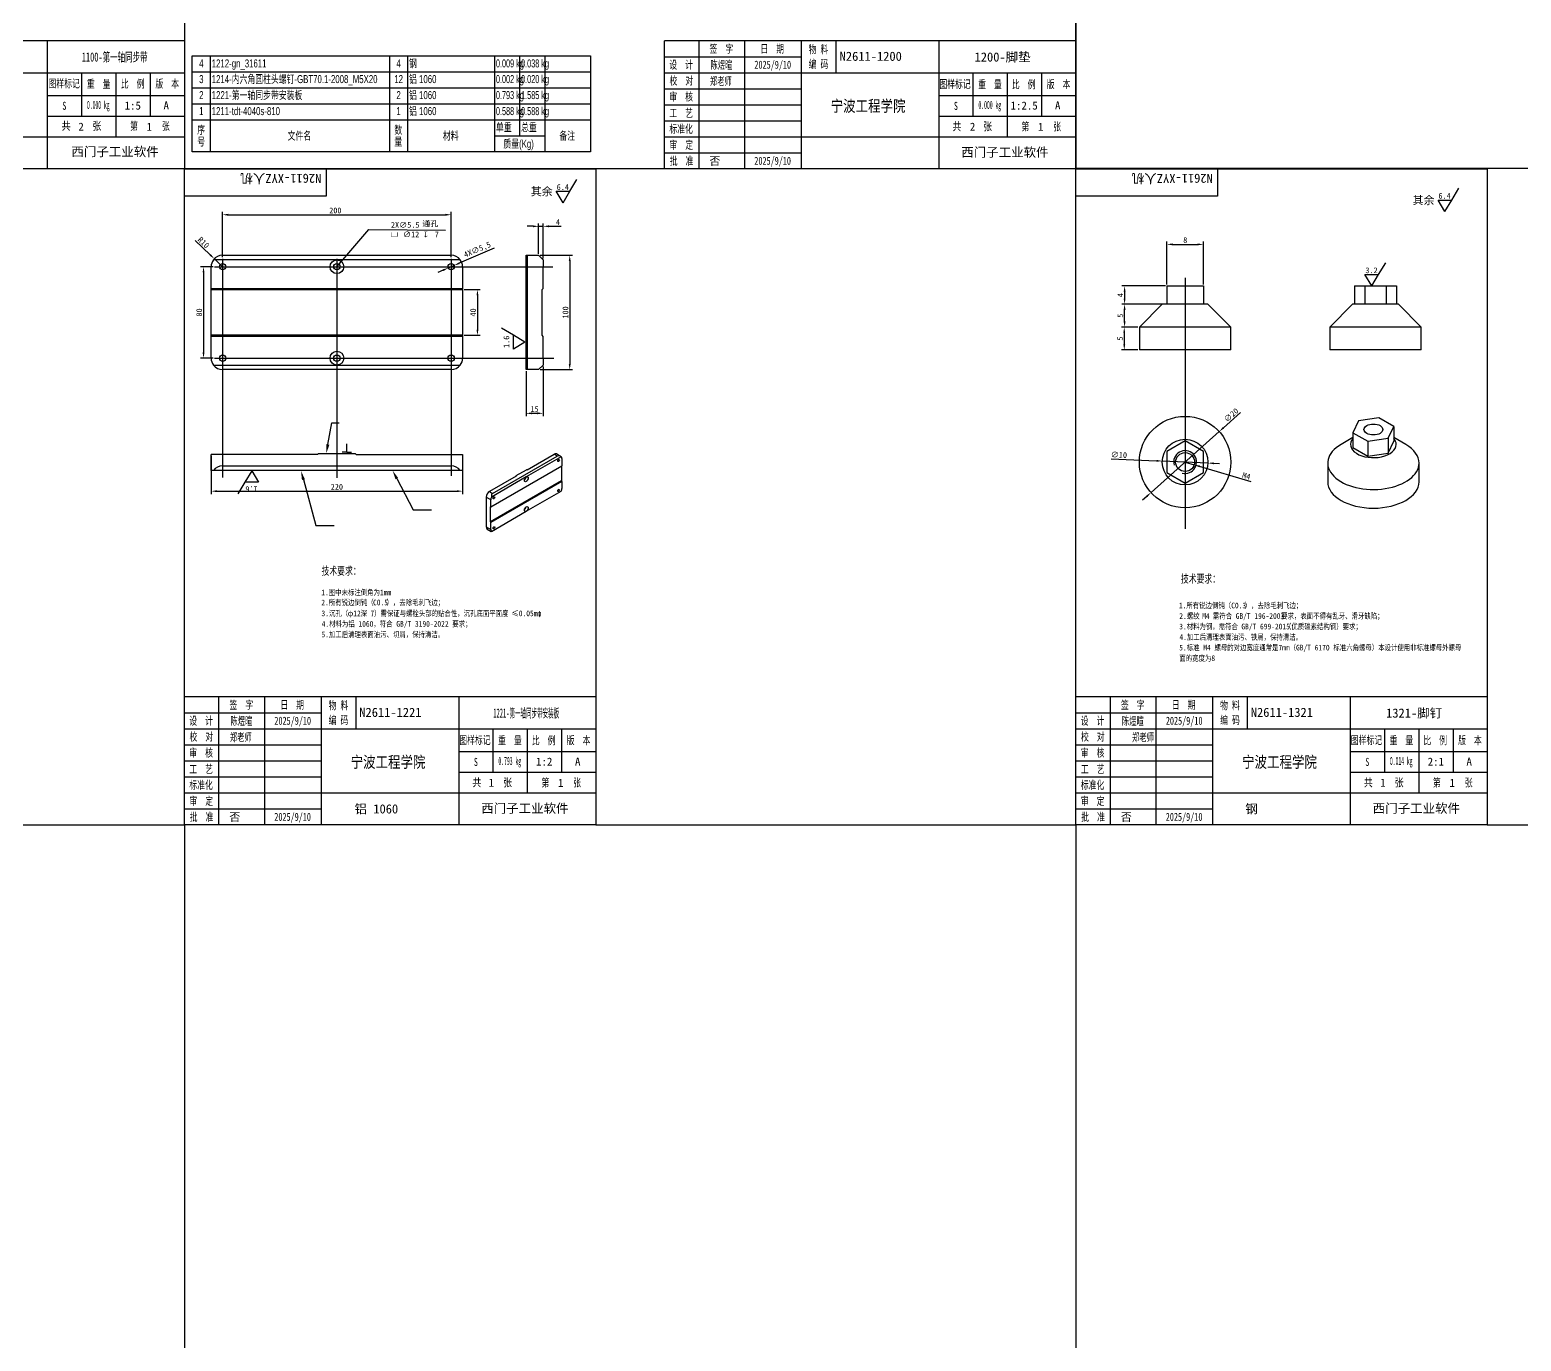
# Model space of a CAD drawing. Header units: millimetres. Extents: x 0 to 6044, y -1712 to 410.
# Drawn here: x 1296 to 1949, y -503 to 71 of the extents above; entities that cross this region are included whole.
import ezdxf
from ezdxf import colors
from ezdxf.entities.mleader import LeaderData, LeaderLine
from ezdxf.enums import TextEntityAlignment as Align
from ezdxf.lldxf.tags import DXFTag
from ezdxf.math import Vec2, Vec3

# ---------------------------------------------------------------- set-up
doc = ezdxf.new("R2010")
doc.units = ezdxf.units.MM
for name, color, linetype in [('1221-第一轴同步带安装板', 7, 'Continuous'), ('1321-脚钉', 7, 'Continuous'), ('Default', 7, 'Continuous'), ('图框', 7, 'Continuous')]:
    doc.layers.add(name, color=color, linetype=linetype)
doc.styles.add('MtXpl_', font='SimSun.ttf')
doc.styles.add('MtXpl__1', font='')
doc.styles.add('MtXpl_gdt_shx', font='gdt.shx')
doc.styles.add('SEACAD_Arial', font='arial.ttf')
doc.styles.get('MtXpl__1').set_extended_font_data('SimSun', bold=True)
tags = doc.linetypes.add('CENTER2', pattern=[28.575, 19.05, -3.175, 3.175, -3.175]).pattern_tags.tags
tags[10:11] = [DXFTag(74, 4), DXFTag(75, 0), DXFTag(340, '0'), DXFTag(46, 0.0), DXFTag(50, 0.0), DXFTag(44, 0.0), DXFTag(45, 0.0)]
tags[8:9] = [DXFTag(74, 4), DXFTag(75, 0), DXFTag(340, '0'), DXFTag(46, 0.0), DXFTag(50, 0.0), DXFTag(44, 0.0), DXFTag(45, 0.0)]
tags[6:7] = [DXFTag(74, 4), DXFTag(75, 0), DXFTag(340, '0'), DXFTag(46, 0.0), DXFTag(50, 0.0), DXFTag(44, 0.0), DXFTag(45, 0.0)]
tags[4:5] = [DXFTag(74, 4), DXFTag(75, 0), DXFTag(340, '0'), DXFTag(46, 0.0), DXFTag(50, 0.0), DXFTag(44, 0.0), DXFTag(45, 0.0)]

# ---------------------------------------------------------------- blocks, each defined once
blk = doc.blocks.new('_DOT')
at = {"color": 0}
blk.add_line((0, 0), (-1, 0), dxfattribs=at)
at = {"color": 0, "const_width": 0.333}
blk.add_lwpolyline([(-0.1665, 0, 1), (0.1665, 0, 1)], format="xyb", close=True, dxfattribs=at)

msp = doc.modelspace()

# ---------------------------------------------------------------- linework, layer by layer
at = {"color": 7, "linetype": 'Continuous'}
for p, q in [((1375.342, 59.457), (1375.342, 52.457)), ((1453.674, 59.457), (1453.674, 52.457)), ((1461.674, 59.457), (1461.674, 52.457)), ((1499.674, 59.457), (1499.674, 52.457)), ((1510.674, 59.457), (1510.674, 52.457)), ((1521.674, 59.457), (1521.674, 52.457)), ((1367.342, 52.457), (1541.674, 52.457)), ((1375.342, 52.457), (1375.342, 45.457)), ((1453.674, 52.457), (1453.674, 45.457)), ((1461.674, 52.457), (1461.674, 45.457)), ((1499.674, 52.457), (1499.674, 45.457)), ((1510.674, 52.457), (1510.674, 45.457)), ((1521.674, 52.457), (1521.674, 45.457)), ((1367.342, 45.457), (1541.674, 45.457)), ((1375.342, 45.457), (1375.342, 38.457)), ((1453.674, 45.457), (1453.674, 38.457)), ((1461.674, 45.457), (1461.674, 38.457)), ((1499.674, 45.457), (1499.674, 38.457)), ((1510.674, 45.457), (1510.674, 38.457)), ((1521.674, 45.457), (1521.674, 38.457)), ((1367.342, 38.457), (1541.674, 38.457)), ((1375.342, 38.457), (1375.342, 31.457)), ((1453.674, 38.457), (1453.674, 31.457)), ((1461.674, 38.457), (1461.674, 31.457)), ((1499.674, 38.457), (1499.674, 31.457)), ((1510.674, 38.457), (1510.674, 31.457)), ((1521.674, 38.457), (1521.674, 31.457)), ((1367.342, 31.457), (1541.674, 31.457)), ((1375.342, 31.457), (1375.342, 24.457)), ((1453.674, 31.457), (1453.674, 24.457)), ((1461.674, 31.457), (1461.674, 24.457)), ((1499.674, 31.457), (1499.674, 24.457)), ((1510.674, 31.457), (1510.674, 24.457)), ((1521.674, 31.457), (1521.674, 24.457)), ((1375.342, 24.457), (1375.342, 17.457)), ((1453.674, 24.457), (1453.674, 17.457)), ((1461.674, 24.457), (1461.674, 17.457)), ((1499.674, 24.457), (1510.674, 24.457)), ((1499.674, 24.457), (1499.674, 17.457)), ((1510.674, 24.457), (1521.674, 24.457)), ((1521.674, 24.457), (1521.674, 17.457))]:
    msp.add_line(p, q, dxfattribs=at)
at = {"color": 4}
for p, q in [((1526.677, 0.127), (1532.677, 0.127)), ((1529.677, -4.873), (1526.677, 0.127)), ((1529.677, -4.873), (1532.677, 0.127)), ((1532.677, 0.127), (1535.764, 5.272)), ((1918.435, -3.707), (1921.522, 1.437)), ((1912.435, -3.707), (1918.435, -3.707)), ((1915.435, -8.707), (1912.435, -3.707)), ((1915.435, -8.707), (1918.435, -3.707)), ((1380.723, -28.753), (1380.723, -8.883)), ((1383.223, -10.133), (1478.223, -10.133)), ((1480.723, -28.753), (1480.723, -8.883)), ((1516.471, -15.198), (1513.971, -15.198)), ((1518.971, -27.253), (1518.971, -13.948)), ((1518.971, -15.198), (1520.971, -15.198)), ((1520.971, -29.253), (1520.971, -13.948)), ((1523.471, -15.198), (1528.888, -15.198)), ((1368.697, -21.339), (1375.311, -27.685)), ((1499.59, -24.753), (1484.282, -31.345)), ((1793.797, -40.664), (1793.797, -21.848)), ((1796.297, -23.098), (1807.297, -23.098)), ((1809.797, -40.664), (1809.797, -21.848)), ((1380.723, -32.878), (1377.115, -29.416)), ((1479.46, -33.421), (1481.986, -32.334)), ((1519.596, -27.878), (1533.836, -27.878)), ((1532.586, -30.378), (1532.586, -75.378)), ((1886.467, -36.289), (1889.554, -31.144)), ((1376.598, -32.878), (1371.127, -32.878)), ((1372.377, -35.378), (1372.377, -70.378)), ((1477.164, -34.41), (1474.868, -35.399)), ((1880.467, -36.289), (1886.467, -36.289)), ((1883.467, -41.289), (1880.467, -36.289)), ((1883.467, -41.289), (1886.467, -36.289)), ((1486.348, -42.878), (1493.467, -42.878)), ((1492.217, -45.378), (1492.217, -60.378)), ((1793.172, -41.289), (1774.076, -41.289)), ((1775.326, -43.789), (1775.326, -46.789)), ((1791.172, -49.289), (1774.076, -49.289)), ((1793.172, -49.289), (1774.076, -49.289)), ((1775.326, -56.789), (1775.326, -51.789)), ((1486.348, -62.878), (1493.467, -62.878)), ((1507.949, -62.869), (1502.804, -59.782)), ((1507.949, -68.869), (1507.949, -62.869)), ((1512.949, -65.869), (1507.949, -62.869)), ((1781.172, -59.289), (1773.93, -59.289)), ((1781.172, -59.289), (1774.076, -59.289)), ((1775.18, -61.789), (1775.18, -66.789)), ((1512.949, -65.869), (1507.949, -68.869)), ((1781.172, -69.289), (1773.93, -69.289)), ((1376.598, -72.878), (1371.127, -72.878)), ((1519.596, -77.878), (1533.836, -77.878)), ((1520.971, -76.503), (1520.971, -98.256)), ((1513.471, -78.503), (1513.471, -98.256)), ((1515.971, -97.006), (1518.471, -97.006)), ((1826.025, -96.666), (1818.57, -103.332)), ((1786.888, -131.66), (1816.706, -104.998)), ((1375.723, -115.661), (1375.723, -132.316)), ((1485.723, -115.661), (1485.723, -132.316)), ((1769.417, -116.894), (1789.309, -117.776)), ((1393.499, -122.116), (1390.499, -127.116)), ((1393.499, -122.116), (1396.499, -127.116)), ((1811.787, -118.772), (1791.807, -117.886)), ((1801.797, -118.329), (1805.758, -119.512)), ((1830.679, -126.952), (1808.154, -120.227)), ((1814.285, -118.882), (1816.782, -118.993)), ((1390.499, -127.116), (1387.412, -132.261)), ((1396.499, -127.116), (1390.499, -127.116)), ((1378.223, -131.066), (1483.223, -131.066)), ((1785.024, -133.326), (1783.16, -134.993))]:
    msp.add_line(p, q, dxfattribs=at)
at = {"color": 3, "linetype": 'ByBlock', "lineweight": -2}
for p, q in [((1426.807, -110.602), (1428.537, -101.19)), ((1428.537, -101.19), (1431.76, -101.19)), ((1464.067, -139.297), (1472.067, -139.297)), ((1421.576, -146.043), (1429.576, -146.043))]:
    msp.add_line(p, q, dxfattribs=at)
at = {"color": 3}
for q in [(1435.098, -110.382), (1433.098, -113.991), (1437.098, -113.991)]:
    msp.add_line((1435.098, -113.991), q, dxfattribs=at)
for p, q in [((1154, -277), (1364, -277)), ((1364, -277), (1364, -563.945)), ((1544, -277), (1754, -277)), ((1754, -277), (1754, -563.945)), ((1934, -277), (2504.988, -277))]:
    msp.add_line(p, q)
at = {"color": 7, "linetype": 'Continuous'}
msp.add_lwpolyline([(1367.342, 17.457), (1367.342, 59.457), (1541.674, 59.457), (1541.674, 17.457), (1367.342, 17.457)], dxfattribs=at)
at = {"color": 4}
msp.add_lwpolyline([(1430.723, -32.878), (1444.698, -16.61), (1478.172, -16.812)], dxfattribs=at)
at = {"color": 3, "linetype": 'ByBlock', "lineweight": -2}
for points in [[(1416.083, -126.017), (1421.576, -146.043)], [(1456.934, -125.579), (1464.067, -139.297)]]:
    msp.add_lwpolyline(points, dxfattribs=at)
at = {"color": 4}
for points in [[(1383.223, -9.717), (1383.223, -10.55), (1380.723, -10.133)], [(1478.223, -9.717), (1478.223, -10.55), (1480.723, -10.133)], [(1516.471, -14.781), (1516.471, -15.615), (1518.971, -15.198)], [(1523.471, -14.781), (1523.471, -15.615), (1520.971, -15.198)], [(1796.297, -22.681), (1796.297, -23.514), (1793.797, -23.098)], [(1807.297, -22.681), (1807.297, -23.514), (1809.797, -23.098)], [(1375.6, -27.384), (1375.023, -27.986), (1377.115, -29.416)], [(1484.117, -30.962), (1484.447, -31.728), (1481.986, -32.334)], [(1532.169, -30.378), (1533.003, -30.378), (1532.586, -27.878)], [(1371.961, -35.378), (1372.794, -35.378), (1372.377, -32.878)], [(1476.999, -34.027), (1477.329, -34.793), (1479.46, -33.421)], [(1491.801, -45.378), (1492.634, -45.378), (1492.217, -42.878)], [(1774.909, -43.789), (1775.743, -43.789), (1775.326, -41.289)], [(1774.909, -46.789), (1775.743, -46.789), (1775.326, -49.289)], [(1774.909, -51.789), (1775.743, -51.789), (1775.326, -49.289)], [(1774.909, -56.789), (1775.743, -56.789), (1775.326, -59.289)], [(1491.801, -60.378), (1492.634, -60.378), (1492.217, -62.878)], [(1774.763, -61.789), (1775.597, -61.789), (1775.18, -59.289)], [(1371.961, -70.378), (1372.794, -70.378), (1372.377, -72.878)], [(1774.763, -66.789), (1775.597, -66.789), (1775.18, -69.289)], [(1532.169, -75.378), (1533.003, -75.378), (1532.586, -77.878)], [(1515.971, -96.589), (1515.971, -97.422), (1513.471, -97.006)], [(1518.471, -96.589), (1518.471, -97.422), (1520.971, -97.006)], [(1818.292, -103.021), (1818.848, -103.643), (1816.706, -104.998)], [(1789.328, -117.359), (1789.291, -118.192), (1791.807, -117.886)], [(1808.273, -119.828), (1808.034, -120.626), (1805.758, -119.512)], [(1814.303, -118.466), (1814.266, -119.299), (1811.787, -118.772)], [(1378.223, -130.65), (1378.223, -131.483), (1375.723, -131.066)], [(1483.223, -130.65), (1483.223, -131.483), (1485.723, -131.066)], [(1784.746, -133.016), (1785.302, -133.637), (1786.888, -131.66)]]:
    msp.add_solid(points, dxfattribs=at)
at = {"color": 3}
for points in [[(1427.462, -110.723), (1426.083, -114.536), (1426.151, -110.481)], [(1415.44, -126.193), (1415.024, -122.159), (1416.725, -125.84)], [(1456.343, -125.887), (1455.089, -122.031), (1457.525, -125.272)]]:
    msp.add_solid(points, dxfattribs=at)
at = {"layer": '1221-第一轴同步带安装板', "color": 7, "linetype": 'Continuous'}
for p, q in [((1430.723, -29.878), (1376.723, -29.878)), ((1380.723, -27.878), (1480.723, -27.878)), ((1484.723, -29.878), (1430.723, -29.878)), ((1513.471, -77.878), (1513.471, -27.878)), ((1513.471, -27.878), (1513.971, -27.878)), ((1513.971, -27.878), (1518.971, -27.878)), ((1513.971, -27.878), (1513.971, -32.878)), ((1520.971, -29.878), (1518.971, -27.878)), ((1520.971, -29.878), (1520.971, -32.878)), ((1375.723, -42.378), (1375.723, -32.878)), ((1485.723, -32.878), (1485.723, -42.378)), ((1513.971, -32.878), (1513.971, -72.878)), ((1520.971, -42.378), (1520.971, -32.878)), ((1375.723, -42.378), (1485.723, -42.378)), ((1375.723, -42.878), (1375.723, -42.378)), ((1375.723, -42.878), (1485.723, -42.878)), ((1375.723, -62.878), (1375.723, -42.878)), ((1485.723, -42.378), (1485.723, -42.878)), ((1485.723, -42.878), (1485.723, -62.878)), ((1520.471, -42.878), (1520.971, -42.378)), ((1520.471, -62.878), (1520.471, -42.878)), ((1485.723, -62.878), (1375.723, -62.878)), ((1375.723, -63.378), (1375.723, -62.878)), ((1375.723, -72.878), (1375.723, -63.378)), ((1485.723, -63.378), (1375.723, -63.378)), ((1485.723, -62.878), (1485.723, -63.378)), ((1485.723, -63.378), (1485.723, -72.878)), ((1520.971, -63.378), (1520.471, -62.878)), ((1520.971, -72.878), (1520.971, -63.378)), ((1376.723, -75.878), (1430.723, -75.878)), ((1480.723, -77.878), (1380.723, -77.878)), ((1430.723, -75.878), (1484.723, -75.878)), ((1513.971, -77.878), (1513.471, -77.878)), ((1513.971, -72.878), (1513.971, -77.878)), ((1518.971, -77.878), (1513.971, -77.878)), ((1518.971, -77.878), (1520.971, -75.878)), ((1520.971, -72.878), (1520.971, -75.878)), ((1375.723, -122.036), (1375.723, -115.036)), ((1380.723, -115.036), (1375.723, -115.036)), ((1422.223, -115.036), (1380.723, -115.036)), ((1422.723, -114.536), (1422.223, -115.036)), ((1422.723, -114.536), (1438.723, -114.536)), ((1439.223, -115.036), (1438.723, -114.536)), ((1439.223, -115.036), (1480.723, -115.036)), ((1480.723, -115.036), (1485.723, -115.036)), ((1485.723, -115.036), (1485.723, -122.036)), ((1498.87, -132.027), (1527.154, -115.697)), ((1528.851, -116.024), (1513.578, -124.842)), ((1514.002, -121.657), (1525.74, -114.88)), ((1527.154, -115.697), (1525.74, -114.88)), ((1528.568, -115.837), (1526.74, -114.781)), ((1529.134, -116.84), (1529.134, -119.943)), ((1376.723, -122.036), (1375.723, -122.036)), ((1430.723, -122.036), (1376.723, -122.036)), ((1380.723, -120.036), (1480.723, -120.036)), ((1484.723, -122.036), (1430.723, -122.036)), ((1485.723, -122.036), (1484.723, -122.036)), ((1498.021, -137.906), (1529.134, -119.943)), ((1509.194, -124.27), (1513.719, -121.657)), ((1514.002, -121.657), (1513.719, -121.657)), ((1528.993, -120.024), (1528.993, -126.556)), ((1509.194, -124.433), (1497.456, -131.21)), ((1528.993, -126.556), (1497.88, -144.519)), ((1529.134, -126.801), (1498.021, -144.764)), ((1513.578, -124.842), (1498.304, -133.66)), ((1509.194, -124.27), (1509.194, -124.433)), ((1528.993, -126.556), (1529.134, -126.801)), ((1529.134, -126.801), (1529.134, -129.904)), ((1498.021, -134.803), (1496.041, -133.66)), ((1496.041, -133.66), (1496.041, -146.724)), ((1497.456, -131.21), (1498.87, -132.027)), ((1498.021, -137.906), (1498.021, -134.803)), ((1513.578, -139.865), (1528.851, -131.047)), ((1497.88, -137.987), (1498.021, -137.906)), ((1497.88, -144.519), (1497.88, -137.987)), ((1498.304, -148.683), (1513.578, -139.865)), ((1496.041, -146.724), (1498.021, -147.867)), ((1496.456, -147.639), (1498.284, -148.695)), ((1498.021, -144.764), (1497.88, -144.519)), ((1498.021, -147.867), (1498.021, -144.764)), ((1498.304, -148.683), (1498.284, -148.695))]:
    msp.add_line(p, q, dxfattribs=at)
for centre, radius in [((1380.723, -32.878), 1.375), ((1430.723, -32.878), 3), ((1430.723, -32.878), 1.375), ((1480.723, -32.878), 1.375), ((1380.723, -72.878), 1.375), ((1430.723, -72.878), 3), ((1430.723, -72.878), 1.375), ((1480.723, -72.878), 1.375)]:
    msp.add_circle(centre, radius, dxfattribs=at)
for centre, start, end in [((1380.723, -32.878), 143.130102, 180), ((1380.723, -32.878), 90, 143.130102), ((1480.723, -32.878), 36.869898, 90), ((1480.723, -32.878), 0, 36.869898), ((1380.723, -72.878), 180, 216.869898), ((1380.723, -72.878), 216.869898, 270), ((1480.723, -72.878), 270, 323.130102), ((1480.723, -72.878), 323.130102, 0), ((1380.723, -125.036), 90, 143.130102), ((1480.723, -125.036), 36.869898, 90)]:
    msp.add_arc(centre, 5, start, end, dxfattribs=at)
for centre, major_axis, start_param, end_param in [((1525.74, -116.513), (-1, -1.732), 3.1415927, 3.9269908), ((1528.568, -118.146), (-1.414, 2.449), 5.3558901, 6.2831853), ((1527.72, -117.657), (1, 1.732), 5.4977871, 6.1412883), ((1512.588, -125.25), (-0.6, -1.039), 0.9701277, 2.1714649), ((1527.72, -130.72), (1, 1.732), 4.854286, 5.4977871), ((1497.456, -132.843), (1, 1.732), 0.7853982, 2.3561945), ((1499.435, -133.986), (-1, -1.732), 4.854286, 5.4977871), ((1500.284, -134.476), (1.414, -2.449), 3.1415927, 4.0688879), ((1512.588, -138.314), (-0.6, -1.039), 0.9701277, 2.1714649), ((1497.456, -145.907), (1, 1.732), 2.3561945, 3.1415927), ((1499.435, -147.05), (-1, -1.732), 5.4977871, 6.1412883)]:
    msp.add_ellipse(centre, major_axis=major_axis, ratio=0.5773503, start_param=start_param, end_param=end_param, dxfattribs=at)
for centre, major_axis in [((1527.72, -117.657), (0.275, 0.476)), ((1513.578, -125.821), (-0.6, -1.039)), ((1527.72, -130.72), (0.275, 0.476)), ((1499.435, -133.986), (0.275, 0.476)), ((1513.578, -138.885), (-0.6, -1.039)), ((1499.435, -147.05), (0.275, 0.476))]:
    msp.add_ellipse(centre, major_axis=major_axis, ratio=0.5773503, dxfattribs=at)
at = {"layer": '1321-脚钉', "color": 7, "linetype": 'Continuous'}
for p, q in [((1793.797, -41.289), (1793.797, -49.289)), ((1793.797, -41.289), (1801.797, -41.289)), ((1801.797, -41.289), (1801.797, -49.289)), ((1801.797, -41.289), (1809.797, -41.289)), ((1809.797, -41.289), (1809.797, -49.289)), ((1875.848, -41.289), (1875.848, -49.289)), ((1875.848, -41.289), (1880.467, -41.289)), ((1880.467, -41.289), (1880.467, -49.289)), ((1880.467, -41.289), (1889.705, -41.289)), ((1889.705, -41.289), (1889.705, -49.289)), ((1889.705, -41.289), (1894.323, -41.289)), ((1894.323, -41.289), (1894.323, -49.289)), ((1791.797, -49.289), (1781.797, -59.289)), ((1811.797, -49.289), (1791.797, -49.289)), ((1821.797, -59.289), (1811.797, -49.289)), ((1875.086, -49.289), (1865.086, -59.289)), ((1895.086, -49.289), (1875.086, -49.289)), ((1905.086, -59.289), (1895.086, -49.289)), ((1821.797, -59.289), (1781.797, -59.289)), ((1781.797, -59.289), (1781.797, -69.289)), ((1821.797, -69.289), (1821.797, -59.289)), ((1905.086, -59.289), (1865.086, -59.289)), ((1865.086, -59.289), (1865.086, -69.289)), ((1905.086, -69.289), (1905.086, -59.289)), ((1821.797, -69.289), (1781.797, -69.289)), ((1905.086, -69.289), (1865.086, -69.289)), ((1877.637, -100.317), (1875.246, -105.469)), ((1886.56, -98.937), (1877.637, -100.317)), ((1893.092, -102.708), (1886.56, -98.937)), ((1890.701, -107.86), (1893.092, -102.708)), ((1893.092, -102.708), (1893.092, -109.24)), ((1801.797, -109.091), (1793.797, -113.71)), ((1809.797, -113.71), (1801.797, -109.091)), ((1875.246, -107.607), (1870.027, -110.62)), ((1875.246, -105.469), (1875.246, -112.001)), ((1875.246, -105.469), (1881.778, -109.24)), ((1881.778, -109.24), (1890.701, -107.86)), ((1881.778, -109.24), (1881.778, -115.772)), ((1890.701, -107.86), (1890.701, -114.392)), ((1890.701, -114.392), (1893.092, -109.24)), ((1898.311, -110.62), (1893.092, -107.607)), ((1793.797, -113.71), (1793.797, -122.948)), ((1809.797, -122.948), (1809.797, -113.71)), ((1875.246, -112.001), (1881.778, -115.772)), ((1881.778, -115.772), (1890.701, -114.392)), ((1793.797, -122.948), (1801.797, -127.567)), ((1801.797, -127.567), (1809.797, -122.948)), ((1864.169, -118.785), (1864.169, -126.95)), ((1904.169, -126.95), (1904.169, -118.785))]:
    msp.add_line(p, q, dxfattribs=at)
for radius in [20, 10, 4.134]:
    msp.add_circle((1801.797, -118.329), radius, dxfattribs=at)
msp.add_arc((1801.797, -118.329), 5, 255, 195, dxfattribs=at)
msp.add_ellipse((1884.169, -104.088), major_axis=(4.134, 0), ratio=0.5773503, dxfattribs=at)
for centre, major_axis, start_param, end_param in [((1884.169, -118.785), (20, 0), 2.3561945, 6.2831853), ((1884.169, -110.62), (10, 0), 2.6731756, 6.2831853), ((1884.169, -110.62), (10, 0), 0, 0.4684171), ((1884.169, -118.785), (20, 0), 0, 0.7853982), ((1884.169, -126.95), (20, 0), 3.1415927, 6.2831853)]:
    msp.add_ellipse(centre, major_axis=major_axis, ratio=0.5773503, start_param=start_param, end_param=end_param, dxfattribs=at)
at = {"layer": 'Default', "color": 7, "linetype": 'Continuous'}
for p, q in [((1589, 66), (1589, 10)), ((1609, 66), (1609, 10)), ((1649, 66), (1649, 52)), ((1574, 59), (1634, 59)), ((1184, 52), (1364, 52)), ((1334, 52.003), (1334, 24)), ((1574, 52), (1754, 52)), ((1724, 52.003), (1724, 24)), ((1574, 45), (1634, 45)), ((1304, 33.003), (1364, 33.003)), ((1694, 33.003), (1754, 33.003)), ((1379, -221), (1379, -277)), ((1399, -221), (1399, -277)), ((1439, -221), (1439, -235)), ((1769, -221), (1769, -277)), ((1789, -221), (1789, -277)), ((1829, -221), (1829, -235)), ((1364, -228), (1424, -228)), ((1754, -228), (1814, -228)), ((1364, -235), (1544, -235)), ((1514, -234.997), (1514, -263)), ((1754, -235), (1934, -235)), ((1904, -234.997), (1904, -263)), ((1364, -242), (1424, -242)), ((1754, -242), (1814, -242)), ((1484, -253.997), (1544, -253.997)), ((1874, -253.997), (1934, -253.997))]:
    msp.add_line(p, q, dxfattribs=at)
at = {"layer": 'Default', "color": 7, "linetype": 'CENTER2'}
for p, q in [((1380.723, -29.378), (1380.723, -125.081)), ((1430.723, -29.378), (1430.723, -125.206)), ((1480.723, -29.378), (1480.723, -124.33)), ((1377.223, -32.878), (1525.202, -32.878)), ((1801.797, -37.789), (1801.797, -147.537)), ((1377.223, -72.878), (1525.603, -72.878))]:
    msp.add_line(p, q, dxfattribs=at)
at = {"layer": '图框', "color": 7, "linetype": 'Continuous'}
for p, q in [((1364, 296.973), (1364, 9.973)), ((1754, 10.027), (1754, 297.027)), ((1754, 297), (1754, 10)), ((1364, 66), (1184, 66)), ((1304, 66), (1304, 10)), ((1754, 66), (1574, 66)), ((1574, 10), (1574, 66)), ((1634, 10), (1634, 66)), ((1694, 66), (1694, 10)), ((1574, 10), (1574, 59)), ((1304, 52), (1364, 52)), ((1319, 52.003), (1319, 33.003)), ((1349, 52.003), (1349, 33.003)), ((1694, 52), (1754, 52)), ((1709, 52.003), (1709, 33.003)), ((1739, 52.003), (1739, 33.003)), ((1304, 42), (1364, 42)), ((1694, 42), (1754, 42)), ((1574, 38), (1634, 38)), ((1574, 31), (1634, 31)), ((1184, 24), (1364, 24)), ((1574, 24), (1754, 24)), ((1574, 17), (1634, 17)), ((1364, 10), (974, 10)), ((1754, 10), (1364, 10)), ((1364, -277), (1364, 10)), ((1364, 10), (1544, 10)), ((1426, 10), (1426, -2)), ((1544, 10), (1544, -277)), ((2144, 10.027), (1754, 10.027)), ((1754, -277), (1754, 10)), ((1754, 10), (1934, 10)), ((1816, 10), (1816, -2)), ((1934, 10), (1934, -277)), ((1426, -2), (1364, -2)), ((1816, -2), (1754, -2)), ((1544, -221), (1364, -221)), ((1424, -277), (1424, -221)), ((1484, -221), (1484, -277)), ((1934, -221), (1754, -221)), ((1814, -277), (1814, -221)), ((1874, -221), (1874, -277)), ((1484, -235), (1544, -235)), ((1499, -234.997), (1499, -253.997)), ((1529, -234.997), (1529, -253.997)), ((1874, -235), (1934, -235)), ((1889, -234.997), (1889, -253.997)), ((1919, -234.997), (1919, -253.997)), ((1484, -245), (1544, -245)), ((1874, -245), (1934, -245)), ((1364, -249), (1424, -249)), ((1754, -249), (1814, -249)), ((1364, -256), (1424, -256)), ((1754, -256), (1814, -256)), ((1364, -263), (1544, -263)), ((1754, -263), (1934, -263)), ((1364, -270), (1424, -270)), ((1754, -270), (1814, -270)), ((1544, -277), (1364, -277)), ((1934, -277), (1754, -277))]:
    msp.add_line(p, q, dxfattribs=at)

# ---------------------------------------------------------------- texts
at = {"color": 7, "linetype": 'Continuous', "style": 'SEACAD_Arial'}
for s, width, p in [('4', 0.7, (1370.479, 57.819)), ('1212-gn_31611', 0.7, (1375.967, 57.819)), ('4', 0.7, (1456.761, 57.819)), ('钢', 0.7, (1462.299, 57.819)), ('0.009 kg', 0.522, (1500.299, 57.819)), ('0.038 kg', 0.522, (1511.299, 57.819)), ('3', 0.7, (1370.479, 50.954)), ('1214-内六角圆柱头螺钉-GBT70.1-2008_M5X20', 0.7, (1375.967, 50.954)), ('12', 0.7, (1455.848, 50.954)), ('铝 1060', 0.7, (1462.299, 50.954)), ('0.002 kg', 0.522, (1500.299, 50.954)), ('0.020 kg', 0.522, (1511.299, 50.954)), ('2', 0.7, (1370.479, 43.954)), ('1221-第一轴同步带安装板', 0.7, (1375.967, 43.954)), ('2', 0.7, (1456.761, 43.954)), ('铝 1060', 0.7, (1462.299, 43.954)), ('0.793 kg', 0.522, (1500.299, 43.954)), ('1.585 kg', 0.522, (1511.299, 43.954)), ('1', 0.7, (1370.479, 36.954)), ('1211-tdt-4040s-810', 0.7, (1375.967, 36.954)), ('1', 0.7, (1456.761, 36.954)), ('铝 1060', 0.7, (1462.299, 36.954)), ('0.588 kg', 0.522, (1500.299, 36.954)), ('0.588 kg', 0.522, (1511.299, 36.954)), ('序', 0.7, (1369.613, 28.718)), ('文件名', 0.7, (1409.172, 26.157)), ('数', 0.7, (1455.895, 28.718)), ('材料', 0.7, (1477.117, 26.157)), ('单重', 0.7, (1500.299, 29.871)), ('总重', 0.7, (1511.299, 29.871)), ('备注', 0.7, (1528.067, 26.157)), ('号', 0.7, (1369.613, 23.596)), ('量', 0.7, (1455.895, 23.596)), ('质量(Kg)', 0.7, (1503.56, 22.657))]:
    msp.add_text(s, height=3.5, dxfattribs=dict(at, width=width)).set_placement(p, align=Align.TOP_LEFT)
at = {"color": 4}
for s, height, style, p in [('其余', 3.5, 'MtXpl_', (1515.577, -1.734)), ('其余', 3.5, 'MtXpl_', (1901.335, -5.568)), ('v', 2.5, 'MtXpl_gdt_shx', (1454.138, -19.975)), ('x', 2.5, 'MtXpl_gdt_shx', (1468.781, -19.975))]:
    msp.add_text(s, height=height, dxfattribs=dict(at, style=style)).set_placement(p)
for s, p in [('6.4', (1526.886, 0.725)), ('6.4', (1912.644, -3.109)), ('2X∅5.5 ', (1454.376, -15.808)), ('∅12 ', (1459.614, -19.975)), (' 7', (1471.757, -19.975)), ('3.2', (1880.675, -35.691))]:
    msp.add_text(s, height=2.5, dxfattribs=at).set_placement(p)
for rotation, p in [(90, (1506.131, -68.41)), (180, (1396.039, -128.934))]:
    msp.add_text('1.6', height=2.5, rotation=rotation, dxfattribs=at).set_placement(p)
at = {"color": 40, "true_color": 0xf8d731, "style": 'MtXpl_', "width": 0.8}
for s, p in [('1.图中未标注倒角为1mm', (1423.915, -176.591)), ('2.所有锐边倒钝（', (1423.915, -181.01)), ('C0.5', (1446.537, -180.988)), ('），去除毛刺飞边；', (1452.439, -180.988)), ('1.所有锐边倒钝（', (1799.083, -182.319)), ('C0.3', (1821.966, -182.319)), ('），去除毛刺飞边；', (1827.868, -182.319)), ('3.沉孔（', (1423.998, -185.765)), ('4.材料为铝 1060，符合 GB/T 3190-2022 要求；', (1424.065, -190.365)), ('φ12 ', (1435.44, -185.765)), ('深 ', (1441.135, -185.765)), ('7', (1445.426, -185.765)), ('）需保证与螺栓头部的贴合性，沉孔底面平面度', (1446.98, -185.765)), ('≤0.05mm', (1507.047, -185.765)), ('；', (1518.673, -185.765)), ('3.材料为钢，需符合 ', (1799.24, -191.518)), ('2.螺纹 ', (1799.262, -186.919)), ('M4 ', (1809.273, -186.919)), ('需符合 ', (1813.931, -186.919)), ('GB/T 196-2003 ', (1823.942, -186.919)), ('GB/T 699-2015', (1826.413, -191.518)), ('要求，表面不得有乱牙、滑牙缺陷；', (1843.822, -186.919)), ('（优质碳素结构钢）要求；', (1845.517, -191.518)), ('5.加工后清理表面油污、切屑，保持清洁。', (1423.998, -194.979)), ('4.加工后清理表面油污、铁屑，保持清洁。', (1799.307, -196.132)), ('5.标准 M4 螺母的对边宽度通常是7mm（GB/T 6170 标准六角螺母）本设计使用非标准螺母外螺母', (1799.24, -200.745)), ('面的宽度为8', (1799.285, -205.359))]:
    msp.add_text(s, height=2.5, dxfattribs=at).set_placement(p)
at = {"color": 4, "char_height": 2.5, "attachment_point": 5}
for s, insert in [('200', (1430.055, -8.258)), ('4', (1527.43, -13.323)), ('8', (1801.864, -21.223)), ('15', (1517.221, -95.131)), ('220', (1430.723, -129.191))]:
    msp.add_mtext(s, dxfattribs=dict(at, insert=insert))
at = {"color": 4, "insert": (1468.081, -12.75), "char_height": 2.5, "attachment_point": 1}
msp.add_mtext_dynamic_manual_height_columns('{\\fSimSun|b0|i0|c134|p34;通孔}', width=10.1957, gutter_width=17.5, heights=[0], dxfattribs=at)
at = {"color": 4, "char_height": 2.5, "attachment_point": 5}
for s, insert, rotation in [('R10', (1372.4, -22.294), 316.18531), ('4X∅5,5', (1492.26, -25.641), 23.297026), ('4', (1773.451, -45.289), 90), ('80', (1370.502, -52.878), 90), ('40', (1490.342, -52.878), 90), ('100', (1530.711, -52.878), 90), ('5', (1773.451, -54.289), 90), ('5', (1773.305, -64.289), 90), ('∅20', (1821.979, -97.768), 41.800569), ('∅10', (1772.83, -115.169), 357.462845), ('M4', (1828.62, -124.381), 343.375865)]:
    msp.add_mtext(s, dxfattribs=dict(at, insert=insert, rotation=rotation))
at = {"layer": 'Default', "color": 7, "style": 'MtXpl_', "width": 0.7}
for p in [(1423.98, -167.691), (1799.955, -171.129)]:
    msp.add_text('技术要求：', height=3.5, dxfattribs=at).set_placement(p)
at = {"layer": '图框', "color": 7, "style": 'MtXpl_'}
for s, width, p in [('签  字', 0.7, (1593.723, 60.674)), ('日  期', 0.7, (1615.989, 60.726)), ('物 料', 0.7, (1637.115, 60.458)), ('设  计', 0.7, (1576.128, 53.734)), ('编 码', 0.7, (1637.128, 54.019)), ('校  对', 0.7, (1576.249, 46.763)), ('图样标记', 0.7, (1694.277, 45.279)), ('重  量', 0.7, (1711.242, 45.123)), ('比  例', 0.7, (1726.014, 45.144)), ('版  本', 0.7, (1741.247, 45.21)), ('审  核', 0.7, (1576.155, 39.739)), ('S', 0.7, (1700.65, 35.751)), ('工  艺', 0.7, (1576.169, 32.577)), ('标准化', 0.7, (1576.166, 25.658)), ('共     张', 0.8, (1700.001, 26.734)), ('第      张', 0.7, (1730.199, 26.681)), ('审  定', 0.7, (1576.186, 18.643)), ('批  准', 0.7, (1576.345, 11.654)), ('签  字', 0.7, (1383.723, -226.326)), ('日  期', 0.7, (1405.989, -226.274)), ('物 料', 0.7, (1427.115, -226.542)), ('签  字', 0.7, (1773.723, -226.326)), ('日  期', 0.7, (1795.989, -226.274)), ('物 料', 0.7, (1817.115, -226.542)), ('设  计', 0.7, (1366.128, -233.266)), ('编 码', 0.7, (1427.128, -232.981)), ('设  计', 0.7, (1756.128, -233.266)), ('编 码', 0.7, (1817.128, -232.981)), ('校  对', 0.7, (1366.249, -240.237)), ('图样标记', 0.7, (1484.277, -241.721)), ('重  量', 0.7, (1501.242, -241.877)), ('比  例', 0.7, (1516.014, -241.856)), ('版  本', 0.7, (1531.247, -241.79)), ('校  对', 0.7, (1756.249, -240.237)), ('图样标记', 0.7, (1874.277, -241.721)), ('重  量', 0.7, (1891.242, -241.877)), ('比  例', 0.7, (1906.014, -241.856)), ('版  本', 0.7, (1921.247, -241.79)), ('审  核', 0.7, (1366.155, -247.261)), ('S', 0.7, (1490.65, -251.249)), ('审  核', 0.7, (1756.155, -247.261)), ('S', 0.7, (1880.65, -251.249)), ('工  艺', 0.7, (1366.169, -254.423)), ('工  艺', 0.7, (1756.169, -254.423)), ('标准化', 0.7, (1366.166, -261.342)), ('共     张', 0.8, (1490.001, -260.266)), ('第      张', 0.7, (1520.199, -260.319)), ('标准化', 0.7, (1756.166, -261.342)), ('共     张', 0.8, (1880.001, -260.266)), ('第      张', 0.7, (1910.199, -260.319)), ('审  定', 0.7, (1366.186, -268.357)), ('审  定', 0.7, (1756.186, -268.357)), ('批  准', 0.7, (1366.345, -275.346)), ('批  准', 0.7, (1756.345, -275.346))]:
    msp.add_text(s, height=3.5, dxfattribs=dict(at, width=width)).set_placement(p)
at = {"layer": '图框', "color": 7, "style": 'MtXpl__1'}
for p in [(1703.859, 15.212), (1493.859, -271.788), (1883.859, -271.788)]:
    msp.add_text('西门子工业软件', height=4, dxfattribs=at).set_placement(p)
at = {"layer": '图框', "color": 7, "linetype": 'Continuous'}
for s, insert, char_height, attachment_point in [('{\\pxsm0.9;\\f宋体|b0||i0||c0|p34;\\W1.;N2611-1200\\P}', (1664.279, 61.198), 4, 2), ('{\\pxsm0.9;\\f宋体|b0||i0||c0|p34;\\W1.;1200-脚垫\\P}', (1721.962, 60.877), 4, 2), ('{\\pxsm0.9;\\f宋体|b0||i0||c0|p34;\\W0.6507936508;陈煜暄\\P}', (1598.939, 57.175), 3.5, 2), ('{\\pxsm0.9;\\f宋体|b0||i0||c0|p34;\\W0.6507936508;2025/9/10\\P}', (1621.397, 57.264), 3.5, 2), ('\\pxsm0.9;{\\fSimSun|b0|i0|c134|p34;\\W0.65079;郑老师}', (1598.682, 50.013), 3.5, 2), ('{\\pxsm0.9;\\f宋体|b0||i0||c0|p34;\\W0.7996880969;宁波工程学院\\P}', (1663.106, 39.968), 5, 2), ('{\\pxsm0.9;\\f宋体|b0||i0||c0|p34;\\W0.4338673331;0.000 kg\\P}', (1716.353, 39.676), 3.5, 2), ('{\\pxsm0.9;\\f宋体|b0||i0||c0|p34;\\W1.;1:2.5\\P}', (1731.373, 39.364), 3.5, 2), ('{\\pxsm0.9;\\f宋体|b0||i0||c0|p34;\\W1.;A\\P}', (1746.073, 39.418), 3.5, 2), ('{\\pxsm0.9;\\f宋体|b0||i0||c0|p34;\\W1.;2\\P}', (1710.008, 30.149), 3.5, 3), ('{\\pxsm0.9;\\f宋体|b0||i0||c0|p34;\\W1.;1\\P}', (1738.637, 30.076), 3.5, 2), ('{\\pxsm0.9;\\f宋体|b0||i0||c0|p34;\\W1.;否\\P}', (1596.086, 15.148), 3.5, 2), ('{\\pxsm0.9;\\f宋体|b0||i0||c0|p34;\\W0.6507936508;2025/9/10\\P}', (1621.361, 15.225), 3.5, 2), ('{\\pxsm0.9;\\f宋体|b0||i0||c0|p34;\\W1.;N2611-1221\\P}', (1454.133, -225.802), 4, 2), ('{\\pxsm0.9;\\f宋体|b0||i0||c0|p34;\\W0.4321029796;1221-第一轴同步带安装板\\P}', (1513.575, -226.123), 4, 2), ('{\\pxsm0.9;\\f宋体|b0||i0||c0|p34;\\W1.;N2611-1321\\P}', (1844.133, -225.802), 4, 2), ('{\\pxsm0.9;\\f宋体|b0||i0||c0|p34;\\W1.;1321-脚钉\\P}', (1901.984, -226.123), 4, 2), ('{\\pxsm0.9;\\f宋体|b0||i0||c0|p34;\\W0.6507936508;陈煜暄\\P}', (1388.939, -229.825), 3.5, 2), ('{\\pxsm0.9;\\f宋体|b0||i0||c0|p34;\\W0.6507936508;2025/9/10\\P}', (1411.397, -229.736), 3.5, 2), ('{\\pxsm0.9;\\f宋体|b0||i0||c0|p34;\\W0.6507936508;陈煜暄\\P}', (1778.939, -229.825), 3.5, 2), ('{\\pxsm0.9;\\f宋体|b0||i0||c0|p34;\\W0.6507936508;2025/9/10\\P}', (1801.397, -229.736), 3.5, 2), ('\\pxsm0.9;{\\fSimSun|b0|i0|c134|p34;\\W0.65079;郑老师}', (1388.682, -236.987), 3.5, 2), ('\\pxsm0.9;{\\fSimSun|b0|i0|c134|p34;\\W0.65079;郑老师}', (1783.396, -236.987), 3.5, 2), ('{\\pxsm0.9;\\f宋体|b0||i0||c0|p34;\\W0.7996880969;宁波工程学院\\P}', (1453.106, -247.032), 5, 2), ('{\\pxsm0.9;\\f宋体|b0||i0||c0|p34;\\W0.4338673331;0.793 kg\\P}', (1506.353, -247.324), 3.5, 2), ('{\\pxsm0.9;\\f宋体|b0||i0||c0|p34;\\W1.;1:2\\P}', (1521.432, -247.636), 3.5, 2), ('{\\pxsm0.9;\\f宋体|b0||i0||c0|p34;\\W1.;A\\P}', (1536.073, -247.582), 3.5, 2), ('{\\pxsm0.9;\\f宋体|b0||i0||c0|p34;\\W0.7996880969;宁波工程学院\\P}', (1843.106, -247.032), 5, 2), ('{\\pxsm0.9;\\f宋体|b0||i0||c0|p34;\\W0.4338673331;0.014 kg\\P}', (1896.353, -247.324), 3.5, 2), ('{\\pxsm0.9;\\f宋体|b0||i0||c0|p34;\\W1.;2:1\\P}', (1911.488, -247.636), 3.5, 2), ('{\\pxsm0.9;\\f宋体|b0||i0||c0|p34;\\W1.;A\\P}', (1926.073, -247.582), 3.5, 2), ('{\\pxsm0.9;\\f宋体|b0||i0||c0|p34;\\W1.;1\\P}', (1499.497, -256.851), 3.5, 3), ('{\\pxsm0.9;\\f宋体|b0||i0||c0|p34;\\W1.;1\\P}', (1528.637, -256.924), 3.5, 2), ('{\\pxsm0.9;\\f宋体|b0||i0||c0|p34;\\W1.;1\\P}', (1889.497, -256.851), 3.5, 3), ('{\\pxsm0.9;\\f宋体|b0||i0||c0|p34;\\W1.;1\\P}', (1918.637, -256.924), 3.5, 2), ('{\\pxsm0.9;\\f宋体|b0||i0||c0|p34;\\W1.;铝 1060\\P}', (1448.007, -268.053), 4, 2), ('{\\pxsm0.9;\\f宋体|b0||i0||c0|p34;\\W1.;钢\\P}', (1830.847, -268.053), 4, 2), ('{\\pxsm0.9;\\f宋体|b0||i0||c0|p34;\\W1.;否\\P}', (1386.086, -271.852), 3.5, 2), ('{\\pxsm0.9;\\f宋体|b0||i0||c0|p34;\\W0.6507936508;2025/9/10\\P}', (1411.361, -271.775), 3.5, 2), ('{\\pxsm0.9;\\f宋体|b0||i0||c0|p34;\\W1.;否\\P}', (1776.086, -271.852), 3.5, 2), ('{\\pxsm0.9;\\f宋体|b0||i0||c0|p34;\\W0.6507936508;2025/9/10\\P}', (1801.361, -271.775), 3.5, 2)]:
    msp.add_mtext(s, dxfattribs=dict(at, insert=insert, char_height=char_height, attachment_point=attachment_point))
at = {"layer": '图框', "char_height": 3.5, "attachment_point": 5, "style": 'SEACAD_Arial'}
for s, insert, width in [('{\\f宋体|b0||i0||c0|p34;\\C7;\\H3.5;\\W0.7;图样标记}', (1311.443, 47.088), 14.83009), ('{\\f宋体|b0||i0||c0|p34;\\C7;\\H3.5;\\W0.7;重  量}', (1326.504, 46.971), 14.90958), ('{\\f宋体|b0||i0||c0|p34;\\C7;\\H3.5;\\W0.7;比  例}', (1341.387, 46.943), 14.95366), ('{\\f宋体|b0||i0||c0|p34;\\C7;\\H3.5;\\W0.7;版  本}', (1356.496, 46.999), 15.0267), ('{\\f宋体|b0||i0||c0|p34;\\C7;\\H3.5;\\W0.7;S}', (1311.499, 37.501), 14.99928), ('{\\f宋体|b0||i0||c0|p34;\\C7;\\H3.5;\\W0.8;共     张}', (1318.995, 28.503), 29.99971), ('{\\f宋体|b0||i0||c0|p34;\\C7;\\H3.5;\\W0.7;第      张}', (1348.952, 28.47), 29.90382)]:
    msp.add_mtext(s, dxfattribs=dict(at, insert=insert, width=width))
at = {"layer": '图框', "insert": (1333.684, 17.256), "char_height": 4, "width": 65.80738, "attachment_point": 5}
msp.add_mtext('{\\f宋体|b1||i0||c0|p34;\\C7;\\H4.;\\W1.;西门子工业软件}', dxfattribs=at)
at = {"layer": '图框', "color": 7, "linetype": 'Continuous', "char_height": 4, "attachment_point": 2, "rotation": 180}
for insert in [(1406.222, 3.743), (1796.222, 3.743)]:
    msp.add_mtext('{\\pxsm0.9;\\f宋体|b0||i0||c0|p34;\\W1.;N2611-XYZ人机\\P}', dxfattribs=dict(at, insert=insert))

# ---------------------------------------------------------------- leaders
at = {"layer": '图框', "color": 7, "linetype": 'Continuous'}
ml = msp.add_multileader_mtext('Standard', dxfattribs=at)
ml.set_content('{\\pxsm0.9;\\f宋体|b0||i0||c0|p34;\\W0.5846099136;1100-第一轴同步带\\P}', color=7)
ml.set_leader_properties()
ml.set_arrow_properties(name='DOT')
ml.build(insert=Vec2(0, 0))
ml.multileader.update_dxf_attribs({"leader_type": 0, "dogleg_length": 0})
ctx = ml.context
ctx.base_point, ctx.landing_gap_size, ctx.plane_origin = Vec3(1317.561, 58.575), 1.4, Vec3(949, 5)
ctx.text_align_type = 1
notes = []
notes.append((ctx, [(0, (0, 0, 0), (0, 0), (1, 0), 1, [])]))
ctx.mtext.insert, ctx.mtext.alignment = Vec3(1333.499, 60.877), 2
ml = msp.add_multileader_mtext('Standard', dxfattribs=at)
ml.set_content('{\\pxsm0.9;\\f宋体|b0||i0||c0|p34;\\W0.4338673331;0.000 kg\\P}', color=7)
ml.set_leader_properties()
ml.set_arrow_properties(name='DOT')
ml.build(insert=Vec2(0, 0))
ml.multileader.update_dxf_attribs({"leader_type": 0, "dogleg_length": 0, "arrow_head_size": 3.5})
ctx = ml.context
ctx.base_point, ctx.char_height, ctx.arrow_head_size, ctx.landing_gap_size, ctx.plane_origin = Vec3(1320.095, 37.593), 3.5, 3.5, 1.225, Vec3(949, 5)
ctx.text_align_type = 1
notes.append((ctx, [(0, (0, 0, 0), (0, 0), (1, 0), 1, [])]))
ctx.mtext.insert, ctx.mtext.alignment = Vec3(1326.353, 39.676), 2
ml = msp.add_multileader_mtext('Standard', dxfattribs=at)
ml.set_content('{\\pxsm0.9;\\f宋体|b0||i0||c0|p34;\\W1.;A\\P}', color=7)
ml.set_leader_properties()
ml.set_arrow_properties(name='DOT')
ml.build(insert=Vec2(0, 0))
ml.multileader.update_dxf_attribs({"leader_type": 0, "dogleg_length": 0, "arrow_head_size": 3.5})
ctx = ml.context
ctx.base_point, ctx.char_height, ctx.arrow_head_size, ctx.landing_gap_size, ctx.plane_origin = Vec3(1352.89, 37.668), 3.5, 3.5, 1.225, Vec3(949, 5)
ctx.text_align_type = 1
notes.append((ctx, [(0, (0, 0, 0), (0, 0), (1, 0), 1, [])]))
ctx.mtext.insert, ctx.mtext.alignment = Vec3(1356.073, 39.418), 2
ml = msp.add_multileader_mtext('Standard', dxfattribs=at)
ml.set_content('{\\pxsm0.9;\\f宋体|b0||i0||c0|p34;\\W1.;1:5\\P}', color=7)
ml.set_leader_properties()
ml.set_arrow_properties(name='DOT')
ml.build(insert=Vec2(0, 0))
ml.multileader.update_dxf_attribs({"leader_type": 0, "dogleg_length": 0, "arrow_head_size": 3.5})
ctx = ml.context
ctx.base_point, ctx.char_height, ctx.arrow_head_size, ctx.landing_gap_size, ctx.plane_origin = Vec3(1336.117, 37.614), 3.5, 3.5, 1.225, Vec3(949, 5)
ctx.text_align_type = 1
notes.append((ctx, [(0, (0, 0, 0), (0, 0), (1, 0), 1, [])]))
ctx.mtext.insert, ctx.mtext.alignment = Vec3(1341.432, 39.364), 2
ml = msp.add_multileader_mtext('Standard', dxfattribs=at)
ml.set_content('{\\pxsm0.9;\\f宋体|b0||i0||c0|p34;\\W1.;2\\P}', color=7)
ml.set_leader_properties()
ml.set_arrow_properties(name='DOT')
ml.build(insert=Vec2(0, 0))
ml.multileader.update_dxf_attribs({"leader_type": 0, "dogleg_length": 0, "arrow_head_size": 3.5})
ctx = ml.context
ctx.base_point, ctx.char_height, ctx.arrow_head_size, ctx.landing_gap_size, ctx.plane_origin = Vec3(1316.073, 28.399), 3.5, 3.5, 1.225, Vec3(949, 5)
ctx.text_align_type = 2
notes.append((ctx, [(0, (0, 0, 0), (0, 0), (1, 0), 1, [])]))
ctx.mtext.insert, ctx.mtext.alignment = Vec3(1320.008, 30.149), 3
ml = msp.add_multileader_mtext('Standard', dxfattribs=at)
ml.set_content('{\\pxsm0.9;\\f宋体|b0||i0||c0|p34;\\W1.;1\\P}', color=7)
ml.set_leader_properties()
ml.set_arrow_properties(name='DOT')
ml.build(insert=Vec2(0, 0))
ml.multileader.update_dxf_attribs({"leader_type": 0, "dogleg_length": 0, "arrow_head_size": 3.5})
ctx = ml.context
ctx.base_point, ctx.char_height, ctx.arrow_head_size, ctx.landing_gap_size, ctx.plane_origin = Vec3(1345.925, 28.326), 3.5, 3.5, 1.225, Vec3(949, 5)
ctx.text_align_type = 1
notes.append((ctx, [(0, (0, 0, 0), (0, 0), (1, 0), 1, [])]))
ctx.mtext.insert, ctx.mtext.alignment = Vec3(1348.637, 30.076), 2
for ctx, leaders in notes:
    for number, flags, end, landing, length, lines in leaders:
        leader = LeaderData()
        leader.index, (leader.has_last_leader_line, leader.has_dogleg_vector, leader.attachment_direction) = number, flags
        leader.last_leader_point, leader.dogleg_vector, leader.dogleg_length = Vec3(end), Vec3(landing), length
        for number, points, colour, breaks in lines:
            line = LeaderLine()
            line.index, line.vertices, line.color, line.breaks = number, Vec3.list(points), colors.encode_raw_color(colour), breaks
            leader.lines.append(line)
        ctx.leaders.append(leader)

doc.saveas('drawing.dxf')
